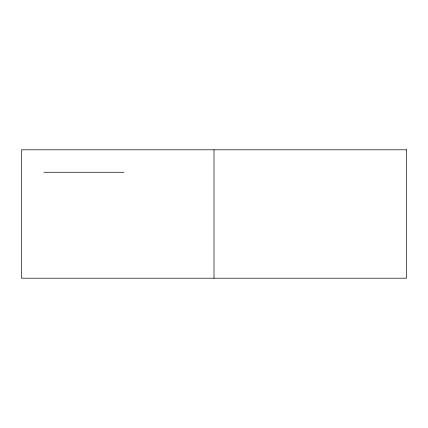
<?xml version="1.0" encoding="UTF-8"?>
<svg xmlns="http://www.w3.org/2000/svg" width="428" height="428" viewBox="0 0 428 428"><rect width="100%" height="100%" fill="white"/><g stroke="black" fill="none" stroke-linecap="round" stroke-linejoin="round"><path stroke-width="0.64" d="M43.87 172.27L124.029 172.27M214 149.8L214 278.2M406.6 149.8L21.4 149.8L21.4 278.2L406.6 278.2L406.6 149.8"/></g></svg>
